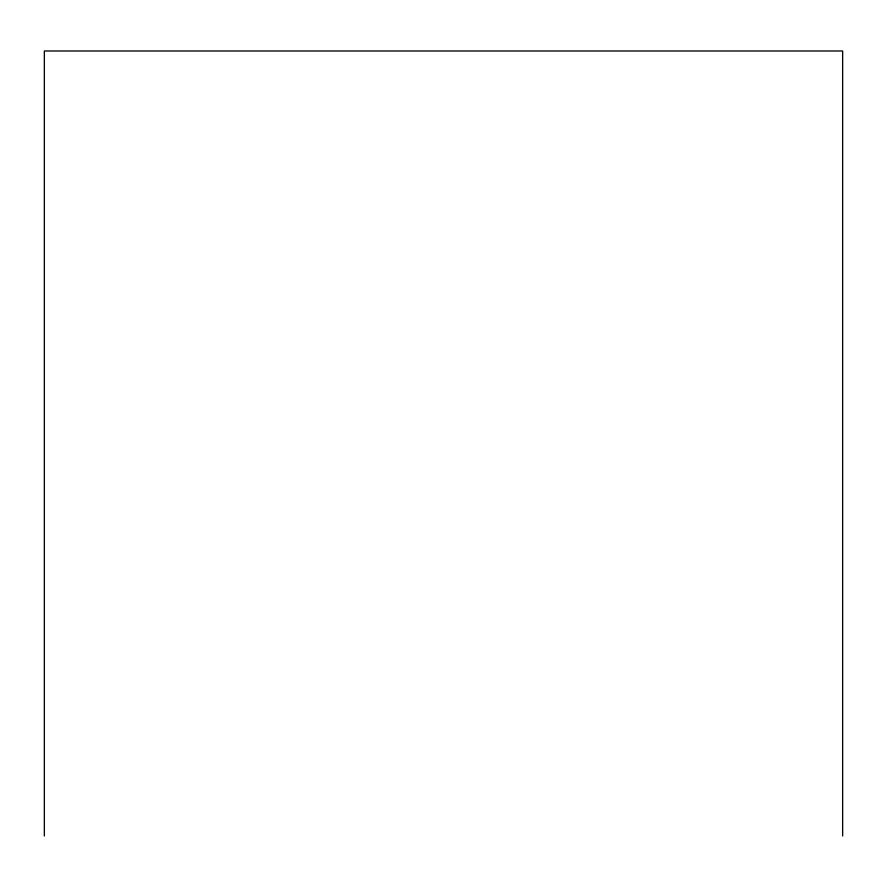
<?xml version="1.0" encoding="UTF-8"?>
<svg xmlns="http://www.w3.org/2000/svg" width="887" height="887" viewBox="0 0 887 887"><rect width="100%" height="100%" fill="white"/><g stroke="black" fill="none" stroke-linecap="round" stroke-linejoin="round"><path stroke-width="1.33" d="M842.65 836.009L842.65 50.991L44.35 50.991L44.35 836.009"/></g></svg>
